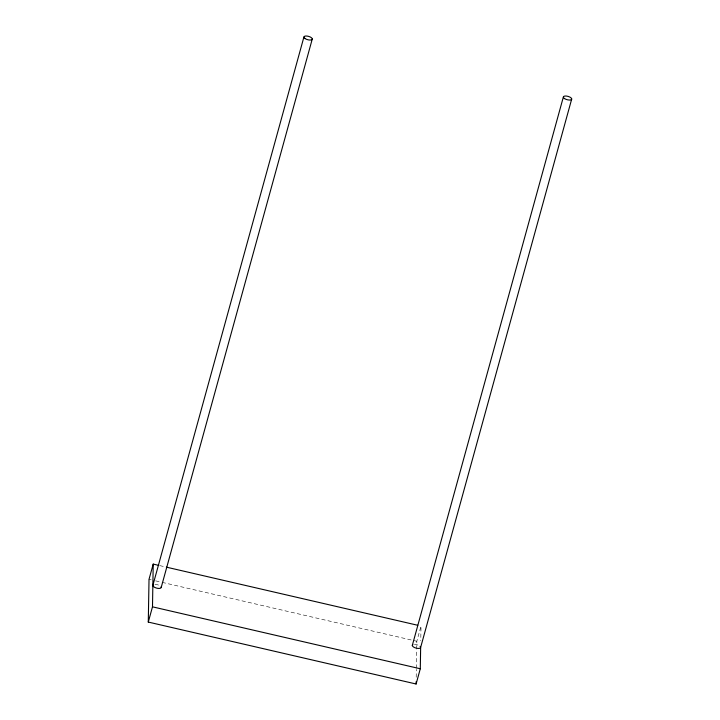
<?xml version="1.0" encoding="UTF-8"?>
<svg xmlns="http://www.w3.org/2000/svg" width="720" height="720" viewBox="0 0 720 720"><rect width="100%" height="100%" fill="white"/><g stroke="black" fill="none" stroke-linecap="round" stroke-linejoin="round"><path stroke-width="0.54" stroke-dasharray="3.6 2.7" d="M416.205 677.25L416.34 669.384M416.367 668.259L416.673 650.259M416.691 649.134L416.826 641.268L421.02 626.031L420.768 640.647M159.777 565.614L165.24 566.874M149.022 579.33L151.209 579.834M155.583 580.851L161.046 582.111M162.135 582.363L416.826 641.268M414.405 644.409A4.311 1.737 15.4 0 1 419.454 645.858M154.971 584.406A4.311 1.737 15.4 0 1 160.011 585.855"/><path stroke-width="1.08" d="M571.716 98.991L420.651 647.397L420.291 668.763L416.097 684L148.284 622.071L149.022 579.33L153.216 564.093L158.679 565.362M148.284 622.071L152.487 606.834L153.216 564.093M416.097 684L416.133 681.75M152.847 585.468L303.903 37.062M161.217 587.403L312.273 38.997M412.29 645.462L563.346 97.056M166.329 567.135L417.744 625.275M152.487 606.834L420.291 668.763M420.111 646.38A4.311 1.737 15.4 0 1 416.439 648.207A4.311 1.737 15.4 0 1 412.866 644.706M161.082 586.908A4.311 1.737 15.4 0 1 156.456 588.069A4.311 1.737 15.4 0 1 153.423 584.703M305.109 38.601A4.311 1.737 15.4 0 0 312.129 39.42A4.311 1.737 15.4 0 0 307.035 36.054A4.311 1.737 15.4 0 0 305.109 38.601M564.543 98.595A4.311 1.737 15.4 0 0 571.563 99.423A4.311 1.737 15.4 0 0 566.478 96.057A4.311 1.737 15.4 0 0 564.543 98.595"/></g></svg>
